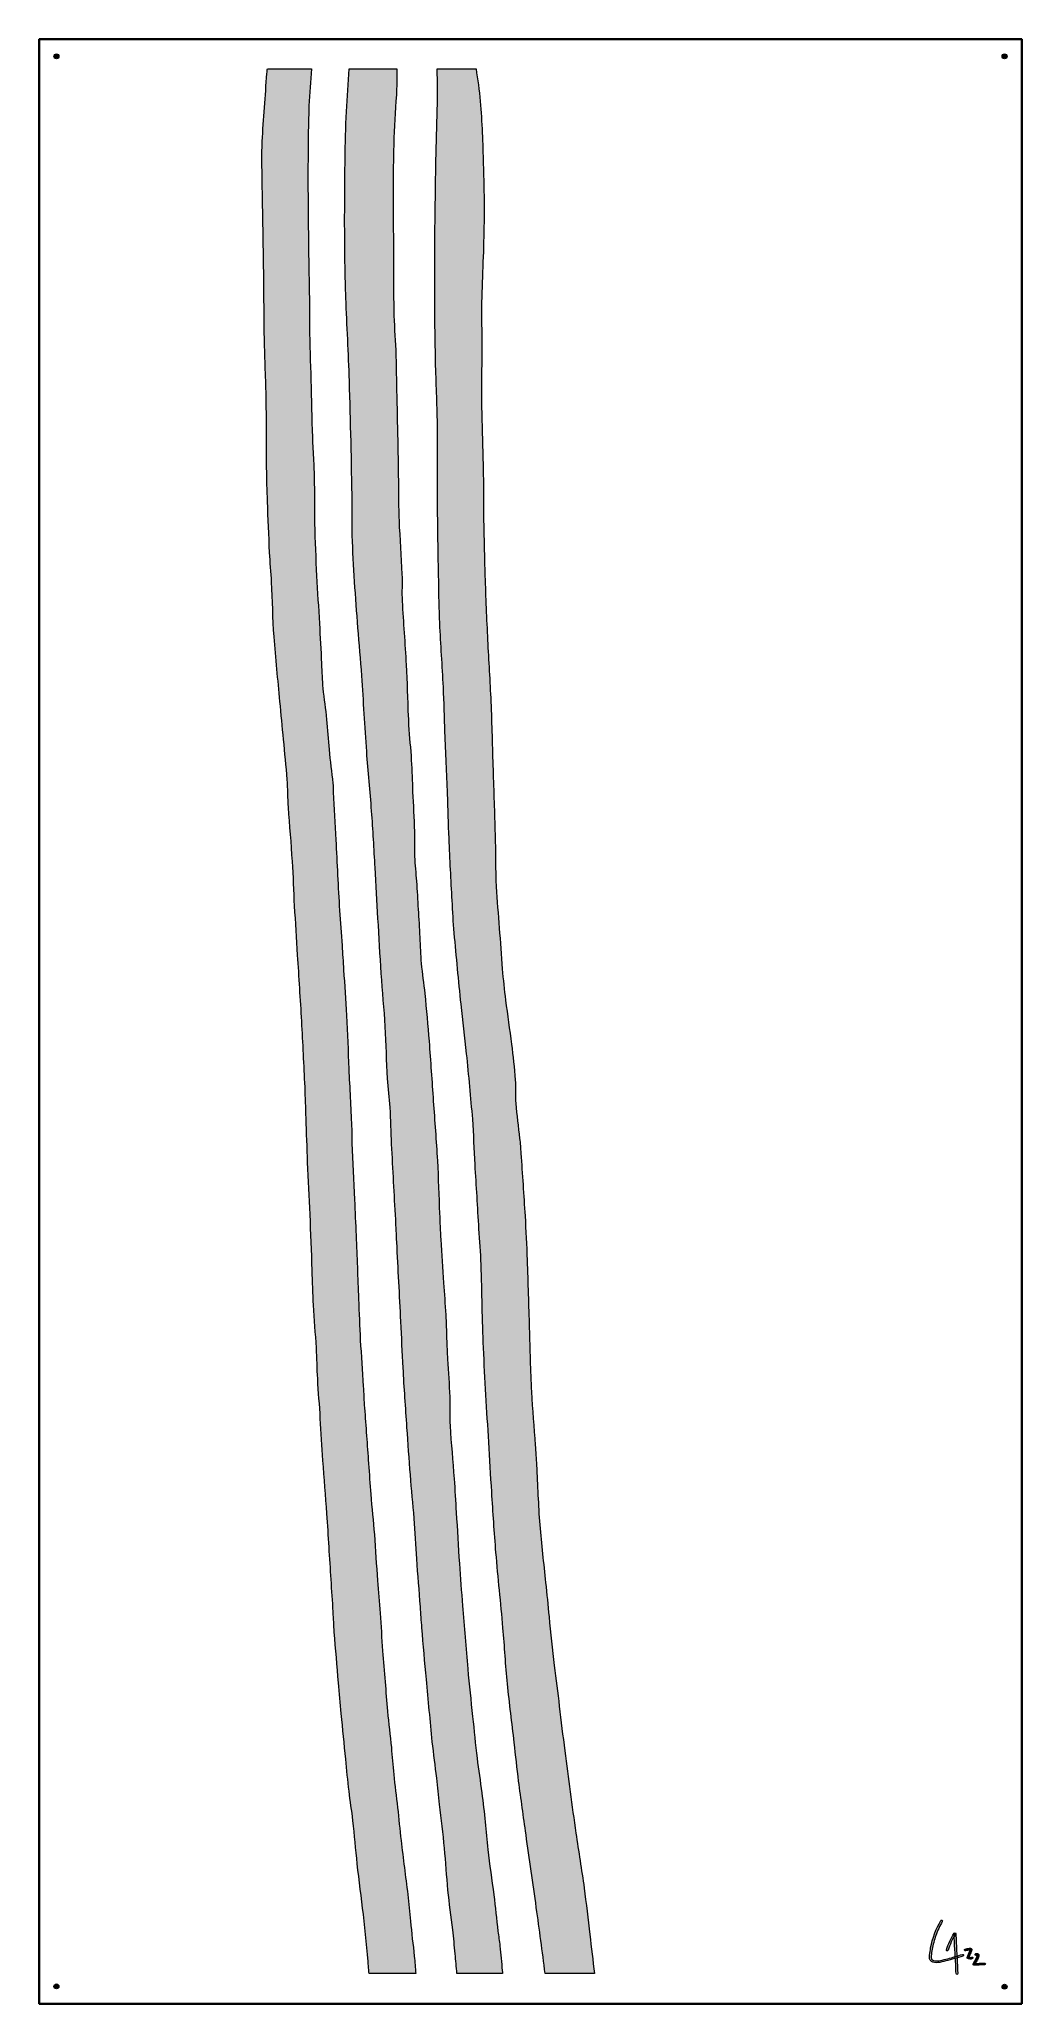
# Model space of a CAD drawing. Header units: millimetres. Extents: x 0 to 1000, y -2000 to 0.
import ezdxf

# ---------------------------------------------------------------- set-up
doc = ezdxf.new("R2010")
doc.units = ezdxf.units.MM
doc.header["$MEASUREMENT"] = 0
for name, color, linetype, lineweight in [('12-2022-044', 7, 'Continuous', 0), ('Bounding Box', 7, 'Continuous', 0), ('Screws', 7, 'Continuous', 0)]:
    doc.layers.add(name, color=color, linetype=linetype, lineweight=lineweight)

msp = doc.modelspace()

# ---------------------------------------------------------------- hatches: boundary and pattern name
at = {"layer": '12-2022-044', "true_color": 0x000000, "transparency": 33554687}
h = msp.add_hatch(color=18, dxfattribs=at)
h.dxf.hatch_style = 2
edge = h.paths.add_edge_path()
edge.add_spline(control_points=[(377.8, -1915.9), (376.8, -1906.8), (376.1, -1897.7), (375.1, -1888.6), (372.9, -1870.3), (370.4, -1852.1), (368.3, -1833.8), (366.9, -1822.6), (366, -1811.4), (364.8, -1800.2), (363.5, -1788.9), (362, -1777.7), (360.8, -1766.4), (359.8, -1757.3), (359.3, -1748.2), (358.4, -1739.1), (357.2, -1726.8), (355.6, -1714.5), (354.4, -1702.1), (353.5, -1692.1), (352.9, -1682.1), (352.1, -1672.1), (351.3, -1661.6), (350.2, -1651.2), (349.4, -1640.7), (348.5, -1627.9), (348, -1615), (347.1, -1602.2), (346.3, -1591.2), (345.1, -1580.1), (344.3, -1569.1), (343.1, -1553.5), (342.3, -1537.8), (341.1, -1522.2), (340.1, -1508.5), (338.6, -1494.9), (337.4, -1481.3), (336.6, -1470.8), (336, -1460.4), (335.2, -1449.9), (333.9, -1431), (332.4, -1412.2), (331.1, -1393.3), (330.5, -1385.9), (330.3, -1378.5), (329.8, -1371.2), (328.9, -1355.5), (327.7, -1340), (326.8, -1324.3), (326.1, -1310.4), (325.6, -1296.4), (325, -1282.4), (324.2, -1260.9), (323.4, -1239.3), (322.5, -1217.8), (322, -1205.6), (321.4, -1193.4), (320.9, -1181.2), (320, -1162), (319.1, -1142.8), (318.3, -1123.7), (318.1, -1118.1), (318.3, -1112.5), (318, -1106.9), (317.1, -1087.3), (316, -1067.7), (315.1, -1048.1), (314.3, -1029.9), (313.8, -1011.8), (312.8, -993.7), (312, -978.2), (310.8, -962.8), (309.8, -947.4), (309.3, -939.1), (308.7, -930.8), (308.2, -922.5), (307.3, -910.6), (306.3, -898.7), (305.6, -886.8), (304.3, -862.8), (303.1, -838.9), (301.9, -814.9), (301, -798.7), (300.1, -782.6), (299.2, -766.4), (299, -763.4), (299.3, -760.4), (299, -757.4), (297.7, -746), (296.1, -734.7), (295, -723.2), (294, -713), (293.6, -702.6), (292.5, -692.4), (291.5, -681.8), (289.7, -671.4), (288.7, -660.8), (287.9, -652.5), (287.7, -644), (287.3, -635.6), (286.6, -622), (286, -608.3), (285.2, -594.7), (284.3, -578.5), (283.1, -562.5), (282.3, -546.3), (281.4, -528.5), (280.7, -510.7), (280.2, -492.8), (279.9, -479.2), (280.2, -465.7), (280, -452.1), (279.9, -444.4), (279.6, -436.8), (279.2, -429.1), (278.9, -421.1), (278.3, -413.1), (278, -405.1), (277.4, -385.8), (277, -366.4), (276.5, -347.1), (276, -329), (275.4, -310.9), (275, -292.8), (274.8, -284), (275.1, -275.2), (275, -266.4), (274.7, -246), (274.2, -225.5), (274, -205.1), (273.7, -182.3), (273.5, -159.4), (273.5, -136.6), (273.6, -113.6), (273.7, -90.7), (274.5, -67.8), (274.9, -55.2), (276.2, -42.6), (277.2, -30), (277.2, -30), (232.2, -30), (232.2, -30), (232.1, -31.6), (231.9, -33.2), (231.8, -34.8), (230, -57.9), (228.2, -81), (227, -104.1), (226.3, -117.4), (226.7, -130.8), (226.9, -144.2), (227.1, -160.9), (227.6, -177.6), (227.8, -194.3), (228.1, -213.7), (228.4, -233.1), (228.6, -252.4), (228.8, -270), (228.8, -287.6), (229.2, -305.1), (229.6, -325.7), (230.6, -346.3), (231, -366.8), (231.4, -390), (231.2, -413.2), (231.4, -436.4), (231.6, -447.8), (231.9, -459.1), (232.3, -470.5), (233, -487.8), (233.6, -505.1), (234.5, -522.4), (234.9, -532.5), (236, -542.6), (236.5, -552.7), (237.4, -571.2), (237.7, -589.7), (239, -608.2), (240.6, -630.2), (243, -652.1), (245, -674.1), (246.2, -687), (247.4, -699.9), (248.7, -712.8), (249.9, -726.4), (251.4, -740), (252.4, -753.6), (253.1, -763), (253, -772.5), (253.6, -782), (254.9, -800.3), (256.6, -818.6), (257.7, -837), (258.7, -852), (259.1, -867.2), (259.9, -882.3), (260.9, -898.9), (262, -915.6), (263, -932.3), (264.4, -954.8), (265.9, -977.2), (267.2, -999.7), (268.4, -1022), (269.5, -1044.4), (270.5, -1066.7), (271, -1077.2), (271.2, -1087.7), (271.6, -1098.2), (272.1, -1113.3), (272.6, -1128.4), (273.2, -1143.5), (274, -1161.1), (275, -1178.7), (275.7, -1196.3), (276.5, -1215.2), (277.1, -1234.2), (277.8, -1253.2), (278.2, -1265), (278.5, -1276.9), (279.2, -1288.7), (280, -1303.2), (281.2, -1317.7), (282.1, -1332.3), (282.7, -1342.8), (282.8, -1353.3), (283.4, -1363.7), (284.2, -1377.2), (285.3, -1390.6), (286.1, -1404.1), (287, -1418.3), (287.7, -1432.6), (288.7, -1446.8), (289.9, -1464.9), (291.5, -1482.9), (292.8, -1501), (293.6, -1512.3), (294.3, -1523.7), (295, -1535.1), (296.4, -1557.1), (297.8, -1579.1), (299.2, -1601.1), (299.6, -1607.9), (299.8, -1614.8), (300.3, -1621.6), (301.7, -1638.8), (303.1, -1656), (304.5, -1673.2), (305.4, -1683.6), (306.4, -1694.1), (307.4, -1704.6), (308.9, -1720.1), (310.4, -1735.6), (311.9, -1751.1), (313, -1761.9), (314, -1772.7), (315.3, -1783.5), (316.4, -1793.5), (318.2, -1803.5), (319.3, -1813.5), (320.9, -1828.1), (322.1, -1842.8), (323.7, -1857.4), (325.6, -1874.6), (328, -1891.9), (329.9, -1909.1), (331.9, -1927.3), (333.7, -1945.4), (335.3, -1963.6), (335.4, -1965.5), (335.6, -1967.3), (335.7, -1969.2), (335.7, -1969.2), (383.3, -1969.2), (383.3, -1969.2), (382.9, -1963.3), (382.4, -1957.4), (381.8, -1951.5), (380.5, -1939.6), (379, -1927.8), (377.8, -1915.9)], knot_values=[0, 0, 0, 0, 1, 1, 1, 2, 2, 2, 3, 3, 3, 4, 4, 4, 5, 5, 5, 6, 6, 6, 7, 7, 7, 8, 8, 8, 9, 9, 9, 10, 10, 10, 11, 11, 11, 12, 12, 12, 13, 13, 13, 14, 14, 14, 15, 15, 15, 16, 16, 16, 17, 17, 17, 18, 18, 18, 19, 19, 19, 20, 20, 20, 21, 21, 21, 22, 22, 22, 23, 23, 23, 24, 24, 24, 25, 25, 25, 26, 26, 26, 27, 27, 27, 28, 28, 28, 29, 29, 29, 30, 30, 30, 31, 31, 31, 32, 32, 32, 33, 33, 33, 34, 34, 34, 35, 35, 35, 36, 36, 36, 37, 37, 37, 38, 38, 38, 39, 39, 39, 40, 40, 40, 41, 41, 41, 42, 42, 42, 43, 43, 43, 44, 44, 44, 45, 45, 45, 46, 46, 46, 47, 47, 47, 48, 48, 48, 49, 49, 49, 50, 50, 50, 51, 51, 51, 52, 52, 52, 53, 53, 53, 54, 54, 54, 55, 55, 55, 56, 56, 56, 57, 57, 57, 58, 58, 58, 59, 59, 59, 60, 60, 60, 61, 61, 61, 62, 62, 62, 63, 63, 63, 64, 64, 64, 65, 65, 65, 66, 66, 66, 67, 67, 67, 68, 68, 68, 69, 69, 69, 70, 70, 70, 71, 71, 71, 72, 72, 72, 73, 73, 73, 74, 74, 74, 75, 75, 75, 76, 76, 76, 77, 77, 77, 78, 78, 78, 79, 79, 79, 80, 80, 80, 81, 81, 81, 82, 82, 82, 83, 83, 83, 84, 84, 84, 85, 85, 85, 86, 86, 86, 87, 87, 87, 88, 88, 88, 89, 89, 89, 90, 90, 90, 91, 91, 91, 92, 92, 92, 93, 93, 93, 93], degree=3, periodic=0)
h = msp.add_hatch(color=18, dxfattribs=at)
h.dxf.hatch_style = 2
edge = h.paths.add_edge_path()
edge.add_spline(control_points=[(471.3, -1966.2), (470.5, -1957.8), (469.9, -1949.4), (469, -1941.1), (468.5, -1936), (467.5, -1931.1), (466.9, -1926.1), (465.4, -1913.8), (464.2, -1901.5), (462.7, -1889.2), (460.7, -1873.7), (458.4, -1858.3), (456.6, -1842.9), (455.4, -1833.6), (454.9, -1824.2), (454, -1814.9), (452.9, -1805), (451.8, -1795.1), (450.5, -1785.3), (449, -1773.5), (447.2, -1761.8), (445.7, -1750), (444, -1735.9), (442.6, -1721.7), (441.1, -1707.5), (439.4, -1691.3), (437.6, -1675.2), (436.2, -1659), (434.3, -1637.6), (432.6, -1616.1), (430.9, -1594.7), (429.7, -1580.4), (428.6, -1566.1), (427.7, -1551.7), (426.5, -1534.4), (425.5, -1517.1), (424.5, -1499.8), (423.7, -1488.4), (423.2, -1476.9), (422.3, -1465.5), (421, -1447.5), (419.3, -1429.6), (418.2, -1411.6), (417.6, -1401.8), (418.3, -1392), (417.9, -1382.2), (417.4, -1369.4), (416.3, -1356.6), (415.6, -1343.8), (415.2, -1336.9), (415, -1329.9), (414.7, -1322.9), (414.4, -1314.8), (414.2, -1306.7), (413.8, -1298.7), (413.1, -1287.8), (412.3, -1276.9), (411.6, -1266), (410.6, -1251.3), (409.7, -1236.6), (408.8, -1222), (408.2, -1213.1), (407.9, -1204.3), (407.5, -1195.5), (406.7, -1177.5), (406.3, -1159.6), (405.3, -1141.7), (404.1, -1121.4), (402.5, -1101.2), (401.1, -1081), (399.7, -1060.7), (398.4, -1040.4), (396.8, -1020.1), (395.6, -1003.9), (394.1, -987.7), (392.5, -971.5), (391.5, -961.3), (389.7, -951.1), (388.8, -940.9), (388, -932), (387.9, -923.1), (387.4, -914.2), (386.3, -895.2), (385.2, -876.2), (384, -857.2), (383.4, -848.8), (382.4, -840.4), (382.1, -832), (381.8, -823.5), (382.2, -815), (381.9, -806.5), (381.5, -793), (380.7, -779.5), (380.1, -766), (379.6, -755.4), (379.4, -744.7), (378.7, -734), (378, -722.1), (376.8, -710.2), (375.9, -698.4), (375.7, -695.3), (375.8, -692.2), (375.6, -689.1), (374.9, -671.7), (374.4, -654.3), (373.5, -636.8), (372.3, -615.2), (370.6, -593.6), (369.4, -571.9), (368.9, -562.8), (369.6, -553.7), (369.2, -544.7), (368.4, -526.4), (367, -508.2), (366.2, -490), (365.7, -480.4), (365.9, -470.8), (365.7, -461.2), (365.5, -445.8), (365.3, -430.3), (365, -414.9), (364.7, -397.8), (364.3, -380.7), (363.9, -363.6), (363.6, -347.9), (363.4, -332.2), (362.8, -316.5), (362.4, -303.1), (361.1, -289.8), (360.9, -276.4), (360.5, -258.1), (360.9, -239.8), (360.7, -221.6), (360.6, -202.9), (360.1, -184.2), (360.1, -165.5), (360.2, -143.8), (360.3, -122), (361, -100.3), (361.5, -83.7), (363.1, -67.1), (363.8, -50.4), (364.1, -43.6), (364.1, -36.8), (364.1, -30), (364.1, -30), (315.4, -30), (315.4, -30), (314.4, -44.5), (313.6, -58.9), (312.8, -73.4), (311.9, -89.8), (311.5, -106.1), (311.3, -122.5), (311, -147.9), (310.8, -173.4), (310.9, -198.8), (311, -220.3), (311.4, -241.7), (312.1, -263.2), (313.1, -291.4), (314.9, -319.6), (315.7, -347.8), (317, -389), (317.8, -430.3), (318.6, -471.5), (318.8, -482.7), (318.2, -494), (318.6, -505.3), (319.1, -520.9), (320, -536.6), (321, -552.2), (322, -567.9), (323.2, -583.5), (324.4, -599.2), (325.7, -615.5), (327.2, -631.8), (328.4, -648.1), (330.1, -673.8), (331.4, -699.5), (333.3, -725.2), (334.7, -745.4), (336.8, -765.5), (338.3, -785.7), (339.7, -804.9), (340.8, -824.1), (341.9, -843.3), (342.9, -860.5), (343.9, -877.8), (344.8, -895), (345.9, -913.7), (346.8, -932.4), (348.1, -951), (349.3, -969.1), (351.1, -987.1), (352.2, -1005.2), (353.3, -1022.9), (353.5, -1040.5), (354.5, -1058.1), (355, -1067.9), (356.6, -1077.7), (357.2, -1087.5), (358, -1100), (358.1, -1112.5), (358.7, -1124.9), (360, -1150.4), (361.4, -1175.9), (362.8, -1201.4), (363.2, -1209.1), (363.5, -1216.9), (363.9, -1224.6), (365.3, -1251.6), (366.8, -1278.5), (368.1, -1305.5), (368.9, -1321.1), (369.4, -1336.8), (370.4, -1352.5), (371.5, -1372.7), (372.9, -1392.9), (374.3, -1413.2), (375.4, -1429.3), (376.5, -1445.5), (377.8, -1461.6), (378.9, -1476.4), (380.5, -1491.1), (381.6, -1505.8), (382.6, -1519.5), (383.2, -1533.3), (384.2, -1547), (385.3, -1563.3), (386.8, -1579.7), (388, -1596), (388.6, -1603), (388.9, -1610), (389.5, -1617.1), (390.9, -1634.6), (392.5, -1652.2), (394.1, -1669.7), (396.1, -1690.9), (398, -1712.1), (400.1, -1733.2), (401.4, -1745.6), (403.2, -1758), (404.6, -1770.3), (405.7, -1779.2), (406.5, -1788.1), (407.5, -1797), (409.1, -1811.9), (411.1, -1826.7), (412.5, -1841.5), (413.9, -1855.7), (414.6, -1870), (416, -1884.2), (417.4, -1897.7), (419.3, -1911.2), (420.9, -1924.7), (421.8, -1932.9), (422.6, -1941.1), (423.4, -1949.2), (424, -1955.9), (424.6, -1962.5), (425.2, -1969.2), (425.2, -1969.2), (471.6, -1969.2), (471.6, -1969.2), (471.5, -1968.2), (471.4, -1967.2), (471.3, -1966.2)], knot_values=[0, 0, 0, 0, 1, 1, 1, 2, 2, 2, 3, 3, 3, 4, 4, 4, 5, 5, 5, 6, 6, 6, 7, 7, 7, 8, 8, 8, 9, 9, 9, 10, 10, 10, 11, 11, 11, 12, 12, 12, 13, 13, 13, 14, 14, 14, 15, 15, 15, 16, 16, 16, 17, 17, 17, 18, 18, 18, 19, 19, 19, 20, 20, 20, 21, 21, 21, 22, 22, 22, 23, 23, 23, 24, 24, 24, 25, 25, 25, 26, 26, 26, 27, 27, 27, 28, 28, 28, 29, 29, 29, 30, 30, 30, 31, 31, 31, 32, 32, 32, 33, 33, 33, 34, 34, 34, 35, 35, 35, 36, 36, 36, 37, 37, 37, 38, 38, 38, 39, 39, 39, 40, 40, 40, 41, 41, 41, 42, 42, 42, 43, 43, 43, 44, 44, 44, 45, 45, 45, 46, 46, 46, 47, 47, 47, 48, 48, 48, 49, 49, 49, 50, 50, 50, 51, 51, 51, 52, 52, 52, 53, 53, 53, 54, 54, 54, 55, 55, 55, 56, 56, 56, 57, 57, 57, 58, 58, 58, 59, 59, 59, 60, 60, 60, 61, 61, 61, 62, 62, 62, 63, 63, 63, 64, 64, 64, 65, 65, 65, 66, 66, 66, 67, 67, 67, 68, 68, 68, 69, 69, 69, 70, 70, 70, 71, 71, 71, 72, 72, 72, 73, 73, 73, 74, 74, 74, 75, 75, 75, 76, 76, 76, 77, 77, 77, 78, 78, 78, 79, 79, 79, 80, 80, 80, 81, 81, 81, 82, 82, 82, 83, 83, 83, 84, 84, 84, 85, 85, 85, 86, 86, 86, 87, 87, 87, 88, 88, 88, 89, 89, 89, 89], degree=3, periodic=0)
h = msp.add_hatch(color=18, dxfattribs=at)
h.dxf.hatch_style = 2
edge = h.paths.add_edge_path()
edge.add_spline(control_points=[(560.4, -1929.5), (558.5, -1913.7), (556.8, -1897.9), (554.7, -1882.1), (552.1, -1863.5), (549, -1844.9), (546.3, -1826.2), (544.2, -1812.2), (542.3, -1798.2), (540.4, -1784.1), (538.5, -1770.2), (536.7, -1756.3), (534.9, -1742.4), (533, -1727.2), (531.2, -1712.1), (529.4, -1696.9), (527.7, -1683.2), (525.9, -1669.4), (524.3, -1655.6), (522.4, -1639.1), (520.6, -1622.5), (518.9, -1605.9), (517.7, -1594.3), (516.7, -1582.7), (515.5, -1571.2), (513.5, -1551.6), (511, -1532), (509.5, -1512.4), (507.9, -1492.2), (507.3, -1472), (506.2, -1451.7), (505.8, -1444.9), (505.4, -1438), (504.9, -1431.2), (503.6, -1413.1), (501.9, -1395), (501, -1376.9), (499.9, -1355.3), (499.5, -1333.7), (498.8, -1312.1), (498.1, -1289), (497.5, -1265.9), (496.6, -1242.8), (496.1, -1227.8), (495.4, -1212.8), (494.5, -1197.9), (493.2, -1176.6), (491.7, -1155.4), (490.3, -1134.2), (489.9, -1129.1), (489.6, -1124), (489, -1119), (487.7, -1107.1), (486, -1095.3), (485.1, -1083.5), (484.4, -1075.5), (485.2, -1067.3), (484.5, -1059.3), (483.6, -1047.2), (482.2, -1035.1), (480.7, -1023.1), (478.8, -1008.2), (476.6, -993.3), (474.7, -978.3), (473.4, -967.7), (472.2, -957.1), (471.3, -946.4), (470.1, -932.6), (469.3, -918.7), (468.3, -904.8), (467.3, -890.8), (465.8, -876.7), (465.2, -862.7), (464.4, -844.9), (464.5, -827.1), (464, -809.3), (463.4, -787.5), (462.6, -765.6), (461.9, -743.8), (461.1, -720.7), (460.7, -697.6), (459.7, -674.5), (458.8, -653.5), (457.4, -632.6), (456.4, -611.6), (455.3, -589.9), (454.4, -568.1), (453.7, -546.3), (453.1, -526.6), (452.7, -506.8), (452.3, -487), (452.1, -470.1), (452.2, -453.2), (451.9, -436.2), (451.4, -413.2), (450.4, -390.1), (450.2, -367), (449.9, -347.5), (450.6, -327.9), (450.6, -308.4), (450.6, -296.6), (449.8, -284.7), (450.1, -272.9), (450.8, -245.5), (452.3, -218.1), (452.7, -190.6), (453.1, -169.5), (452.6, -148.4), (452, -127.3), (451.4, -105.8), (450.7, -84.4), (448.9, -63), (448, -51.9), (446.3, -41), (444.6, -30), (444.6, -30), (404.9, -30), (404.9, -30), (405.6, -43.8), (405.7, -57.7), (405.2, -71.6), (404, -105.8), (403.5, -140.1), (403, -174.3), (402.6, -204.7), (402.6, -235), (402.6, -265.4), (402.7, -286.4), (403, -307.4), (403.4, -328.3), (403.9, -349.5), (405, -370.6), (405.3, -391.8), (405.6, -417.2), (405.2, -442.6), (405.4, -468), (405.6, -495.8), (406.1, -523.5), (406.6, -551.2), (406.8, -565.6), (407, -580), (407.7, -594.3), (408.7, -616.1), (410.3, -637.9), (411.4, -659.7), (412.1, -675), (412.4, -690.3), (413, -705.6), (413.8, -726.5), (414.9, -747.4), (415.7, -768.3), (416.3, -783.4), (416.4, -798.6), (417.1, -813.7), (418, -834.8), (419.1, -855.8), (420.3, -876.8), (420.9, -887.8), (421.4, -898.9), (422.4, -909.9), (424.6, -934.1), (426.9, -958.3), (429.4, -982.4), (431.1, -999.2), (433.3, -1015.9), (435, -1032.7), (437.3, -1055), (439.4, -1077.2), (441.2, -1099.5), (442.4, -1114.8), (442.7, -1130.2), (443.6, -1145.5), (444.9, -1167.3), (446.3, -1189.1), (447.6, -1210.9), (448.4, -1223.1), (449.4, -1235.2), (449.8, -1247.4), (450.7, -1275.6), (451, -1303.9), (452.2, -1332.1), (453.6, -1364.2), (455.7, -1396.2), (457.5, -1428.2), (458.5, -1445.1), (459.5, -1462), (460.6, -1478.9), (461.9, -1499.5), (463.2, -1520.1), (464.9, -1540.6), (467.1, -1566.2), (469.8, -1591.8), (472, -1617.4), (473.7, -1636.3), (474.7, -1655.3), (476.6, -1674.3), (478.6, -1694.2), (481.2, -1714.1), (483.5, -1734), (485, -1747.1), (486.3, -1760.3), (488, -1773.4), (490.4, -1791.5), (492.9, -1809.6), (495.5, -1827.8), (499, -1852.5), (502.6, -1877.2), (506, -1902), (509, -1924.4), (512.2, -1946.8), (514.9, -1969.2), (514.9, -1969.2), (565.2, -1969.2), (565.2, -1969.2), (563.7, -1956), (561.9, -1942.7), (560.4, -1929.5)], knot_values=[0, 0, 0, 0, 1, 1, 1, 2, 2, 2, 3, 3, 3, 4, 4, 4, 5, 5, 5, 6, 6, 6, 7, 7, 7, 8, 8, 8, 9, 9, 9, 10, 10, 10, 11, 11, 11, 12, 12, 12, 13, 13, 13, 14, 14, 14, 15, 15, 15, 16, 16, 16, 17, 17, 17, 18, 18, 18, 19, 19, 19, 20, 20, 20, 21, 21, 21, 22, 22, 22, 23, 23, 23, 24, 24, 24, 25, 25, 25, 26, 26, 26, 27, 27, 27, 28, 28, 28, 29, 29, 29, 30, 30, 30, 31, 31, 31, 32, 32, 32, 33, 33, 33, 34, 34, 34, 35, 35, 35, 36, 36, 36, 37, 37, 37, 38, 38, 38, 39, 39, 39, 40, 40, 40, 41, 41, 41, 42, 42, 42, 43, 43, 43, 44, 44, 44, 45, 45, 45, 46, 46, 46, 47, 47, 47, 48, 48, 48, 49, 49, 49, 50, 50, 50, 51, 51, 51, 52, 52, 52, 53, 53, 53, 54, 54, 54, 55, 55, 55, 56, 56, 56, 57, 57, 57, 58, 58, 58, 59, 59, 59, 60, 60, 60, 61, 61, 61, 62, 62, 62, 63, 63, 63, 64, 64, 64, 65, 65, 65, 66, 66, 66, 67, 67, 67, 68, 68, 68, 69, 69, 69, 70, 70, 70, 71, 71, 71, 72, 72, 72, 72], degree=3, periodic=0)
h = msp.add_hatch(color=18, dxfattribs=at)
h.dxf.hatch_style = 2
edge = h.paths.add_edge_path()
edge.add_spline(control_points=[(917.7, -1915.2), (912.8, -1923.8), (909.3, -1933.2), (907.4, -1943), (907, -1945.4), (906.6, -1947.9), (906.3, -1950.4), (906.2, -1951.6), (906, -1952.9), (906.3, -1954.1), (906.6, -1955.2), (907.3, -1956.1), (908.2, -1956.8), (910.1, -1958.2), (912.7, -1958.3), (914.9, -1958.1), (917.6, -1957.8), (920.2, -1957.1), (922.8, -1956.4), (928.6, -1954.9), (934.5, -1953.2), (940.2, -1951.4), (941.3, -1951), (940.8, -1949.3), (939.7, -1949.7), (934.8, -1951.3), (929.8, -1952.7), (924.8, -1954.1), (922.3, -1954.7), (919.8, -1955.4), (917.3, -1955.9), (915.1, -1956.4), (912.6, -1956.7), (910.4, -1956), (909.6, -1955.7), (908.8, -1955.2), (908.3, -1954.4), (907.8, -1953.5), (907.9, -1952.4), (908, -1951.4), (908.2, -1949), (908.5, -1946.7), (909, -1944.4), (909.8, -1939.7), (911.1, -1935.1), (912.6, -1930.6), (914.4, -1925.6), (916.6, -1920.7), (919.3, -1916.1), (919.8, -1915.1), (918.3, -1914.2), (917.7, -1915.2), (917.7, -1915.2), (917.7, -1915.2), (917.7, -1915.2)], knot_values=[0, 0, 0, 0, 1, 1, 1, 2, 2, 2, 3, 3, 3, 4, 4, 4, 5, 5, 5, 6, 6, 6, 7, 7, 7, 8, 8, 8, 9, 9, 9, 10, 10, 10, 11, 11, 11, 12, 12, 12, 13, 13, 13, 14, 14, 14, 15, 15, 15, 16, 16, 16, 17, 17, 17, 18, 18, 18, 18], degree=3, periodic=0)
h = msp.add_hatch(color=18, dxfattribs=at)
h.dxf.hatch_style = 2
edge = h.paths.add_edge_path()
edge.add_spline(control_points=[(925.1, -1945.5), (927.2, -1939.8), (929.4, -1934.1), (932.9, -1929.1), (932.4, -1928.9), (931.8, -1928.8), (931.3, -1928.6), (931.8, -1939.2), (932.3, -1949.7), (932.9, -1960.2), (933, -1963.2), (933.2, -1966.2), (933.3, -1969.2), (933.4, -1970.3), (935.1, -1970.3), (935.1, -1969.2), (934.6, -1958.7), (934, -1948.1), (933.5, -1937.6), (933.4, -1934.6), (933.2, -1931.6), (933.1, -1928.6), (933, -1927.7), (931.9, -1927.5), (931.4, -1928.2), (927.8, -1933.3), (925.5, -1939.2), (923.4, -1945), (923.2, -1945.5), (923.6, -1946), (924, -1946.1), (924.5, -1946.2), (924.9, -1945.9), (925.1, -1945.5), (925.1, -1945.5), (925.1, -1945.5), (925.1, -1945.5)], knot_values=[0, 0, 0, 0, 1, 1, 1, 2, 2, 2, 3, 3, 3, 4, 4, 4, 5, 5, 5, 6, 6, 6, 7, 7, 7, 8, 8, 8, 9, 9, 9, 10, 10, 10, 11, 11, 11, 12, 12, 12, 12], degree=3, periodic=0)
h = msp.add_hatch(color=18, dxfattribs=at)
h.dxf.hatch_style = 2
edge = h.paths.add_edge_path()
edge.add_spline(control_points=[(943, -1946), (944.2, -1945.8), (945.4, -1945.5), (946.6, -1945.3), (946.9, -1945.2), (947.2, -1945.2), (947.4, -1945.1), (947.7, -1945), (947.5, -1945.1), (947.5, -1945), (947.5, -1945.2), (947.4, -1945.6), (947.3, -1945.9), (946.4, -1948.2), (945.4, -1950.5), (944.5, -1952.7), (944.4, -1953), (944.5, -1953.4), (944.7, -1953.6), (946.2, -1954.8), (948.4, -1955.1), (950.1, -1954), (951.1, -1953.5), (950.2, -1951.9), (949.2, -1952.5), (948.2, -1953.1), (946.9, -1953.1), (945.9, -1952.4), (946, -1952.6), (946.1, -1952.9), (946.2, -1953.2), (946.7, -1951.9), (947.3, -1950.5), (947.8, -1949.2), (948.1, -1948.4), (948.4, -1947.7), (948.7, -1947), (948.9, -1946.5), (949.2, -1946), (949.2, -1945.3), (949.3, -1944.8), (949.2, -1944.2), (948.8, -1943.8), (948.2, -1943.3), (947.6, -1943.3), (946.9, -1943.4), (945.4, -1943.7), (944, -1944), (942.6, -1944.3), (941.5, -1944.6), (941.9, -1946.3), (943, -1946), (943, -1946), (943, -1946), (943, -1946)], knot_values=[0, 0, 0, 0, 1, 1, 1, 2, 2, 2, 3, 3, 3, 4, 4, 4, 5, 5, 5, 6, 6, 6, 7, 7, 7, 8, 8, 8, 9, 9, 9, 10, 10, 10, 11, 11, 11, 12, 12, 12, 13, 13, 13, 14, 14, 14, 15, 15, 15, 16, 16, 16, 17, 17, 17, 18, 18, 18, 18], degree=3, periodic=0)
h = msp.add_hatch(color=18, dxfattribs=at)
h.dxf.hatch_style = 2
edge = h.paths.add_edge_path()
edge.add_spline(control_points=[(954.4, -1950.3), (954.4, -1950.4), (954.3, -1950.4), (954.3, -1950.4), (954.3, -1950.4), (954.4, -1950.4), (954.3, -1950.4), (954.4, -1950.4), (954.4, -1950.4), (954.5, -1950.4), (954.7, -1950.5), (954.8, -1950.7), (954.9, -1950.9), (954.9, -1951.8), (954.2, -1952.7), (953.8, -1953.5), (952.8, -1955.5), (951.8, -1957.5), (950.7, -1959.4), (950.4, -1960), (950.8, -1960.8), (951.5, -1960.8), (955.1, -1960.6), (958.7, -1960.5), (962.3, -1960.3), (963.4, -1960.2), (963.4, -1958.4), (962.3, -1958.5), (958.7, -1958.7), (955.1, -1958.9), (951.5, -1959), (951.8, -1959.4), (952, -1959.9), (952.3, -1960.3), (952.9, -1959), (953.6, -1957.7), (954.3, -1956.4), (955, -1955.1), (955.7, -1953.9), (956.3, -1952.5), (956.8, -1951.3), (956.8, -1949.9), (955.7, -1949.1), (954.8, -1948.4), (953.5, -1948.5), (952.9, -1949.4), (952.6, -1949.8), (952.8, -1950.4), (953.2, -1950.7), (953.6, -1950.9), (954.1, -1950.7), (954.4, -1950.3), (954.4, -1950.3), (954.4, -1950.3), (954.4, -1950.3)], knot_values=[0, 0, 0, 0, 1, 1, 1, 2, 2, 2, 3, 3, 3, 4, 4, 4, 5, 5, 5, 6, 6, 6, 7, 7, 7, 8, 8, 8, 9, 9, 9, 10, 10, 10, 11, 11, 11, 12, 12, 12, 13, 13, 13, 14, 14, 14, 15, 15, 15, 16, 16, 16, 17, 17, 17, 18, 18, 18, 18], degree=3, periodic=0)
at = {"layer": 'Screws', "true_color": 0x000000, "transparency": 33554687}
h = msp.add_hatch(color=18, dxfattribs=at)
h.dxf.hatch_style = 2
edge = h.paths.add_edge_path()
edge.add_ellipse((17.5, -17.4), major_axis=(2.56, 0), ratio=0.965517, start_angle=0, end_angle=360)
h = msp.add_hatch(color=18, dxfattribs=at)
h.dxf.hatch_style = 2
edge = h.paths.add_edge_path()
edge.add_ellipse((982.7, -17.4), major_axis=(2.56, 0), ratio=0.965517, start_angle=0, end_angle=360)
h = msp.add_hatch(color=18, dxfattribs=at)
h.dxf.hatch_style = 2
edge = h.paths.add_edge_path()
edge.add_ellipse((17.4, -1982.3), major_axis=(2.56, 0), ratio=0.965517, start_angle=0, end_angle=360)
h = msp.add_hatch(color=18, dxfattribs=at)
h.dxf.hatch_style = 2
edge = h.paths.add_edge_path()
edge.add_ellipse((982.7, -1982.6), major_axis=(2.56, 0), ratio=0.965517, start_angle=0, end_angle=360)

# ---------------------------------------------------------------- linework, layer by layer
at = {"layer": '12-2022-044'}
for points, knots in [([(377.8, -1915.9), (376.8, -1906.8), (376.1, -1897.7), (375.1, -1888.6), (372.9, -1870.3), (370.4, -1852.1), (368.3, -1833.8), (366.9, -1822.6), (366, -1811.4), (364.8, -1800.2), (363.5, -1788.9), (362, -1777.7), (360.8, -1766.4), (359.8, -1757.3), (359.3, -1748.2), (358.4, -1739.1), (357.2, -1726.8), (355.6, -1714.5), (354.4, -1702.1), (353.5, -1692.1), (352.9, -1682.1), (352.1, -1672.1), (351.3, -1661.6), (350.2, -1651.2), (349.4, -1640.7), (348.5, -1627.9), (348, -1615), (347.1, -1602.2), (346.3, -1591.2), (345.1, -1580.1), (344.3, -1569.1), (343.1, -1553.5), (342.3, -1537.8), (341.1, -1522.2), (340.1, -1508.5), (338.6, -1494.9), (337.4, -1481.3), (336.6, -1470.8), (336, -1460.4), (335.2, -1449.9), (333.9, -1431), (332.4, -1412.2), (331.1, -1393.3), (330.5, -1385.9), (330.3, -1378.5), (329.8, -1371.2), (328.9, -1355.5), (327.7, -1340), (326.8, -1324.3), (326.1, -1310.4), (325.6, -1296.4), (325, -1282.4), (324.2, -1260.9), (323.4, -1239.3), (322.5, -1217.8), (322, -1205.6), (321.4, -1193.4), (320.9, -1181.2), (320, -1162), (319.1, -1142.8), (318.3, -1123.7), (318.1, -1118.1), (318.3, -1112.5), (318, -1106.9), (317.1, -1087.3), (316, -1067.7), (315.1, -1048.1), (314.3, -1029.9), (313.8, -1011.8), (312.8, -993.7), (312, -978.2), (310.8, -962.8), (309.8, -947.4), (309.3, -939.1), (308.7, -930.8), (308.2, -922.5), (307.3, -910.6), (306.3, -898.7), (305.6, -886.8), (304.3, -862.8), (303.1, -838.9), (301.9, -814.9), (301, -798.7), (300.1, -782.6), (299.2, -766.4), (299, -763.4), (299.3, -760.4), (299, -757.4), (297.7, -746), (296.1, -734.7), (295, -723.2), (294, -713), (293.6, -702.6), (292.5, -692.4), (291.5, -681.8), (289.7, -671.4), (288.7, -660.8), (287.9, -652.5), (287.7, -644), (287.3, -635.6), (286.6, -622), (286, -608.3), (285.2, -594.7), (284.3, -578.5), (283.1, -562.5), (282.3, -546.3), (281.4, -528.5), (280.7, -510.7), (280.2, -492.8), (279.9, -479.2), (280.2, -465.7), (280, -452.1), (279.9, -444.4), (279.6, -436.8), (279.2, -429.1), (278.9, -421.1), (278.3, -413.1), (278, -405.1), (277.4, -385.8), (277, -366.4), (276.5, -347.1), (276, -329), (275.4, -310.9), (275, -292.8), (274.8, -284), (275.1, -275.2), (275, -266.4), (274.7, -246), (274.2, -225.5), (274, -205.1), (273.7, -182.3), (273.5, -159.4), (273.5, -136.6), (273.6, -113.6), (273.7, -90.7), (274.5, -67.8), (274.9, -55.2), (276.2, -42.6), (277.2, -30), (277.2, -30), (232.2, -30), (232.2, -30), (232.1, -31.6), (231.9, -33.2), (231.8, -34.8), (230, -57.9), (228.2, -81), (227, -104.1), (226.3, -117.4), (226.7, -130.8), (226.9, -144.2), (227.1, -160.9), (227.6, -177.6), (227.8, -194.3), (228.1, -213.7), (228.4, -233.1), (228.6, -252.4), (228.8, -270), (228.8, -287.6), (229.2, -305.1), (229.6, -325.7), (230.6, -346.3), (231, -366.8), (231.4, -390), (231.2, -413.2), (231.4, -436.4), (231.6, -447.8), (231.9, -459.1), (232.3, -470.5), (233, -487.8), (233.6, -505.1), (234.5, -522.4), (234.9, -532.5), (236, -542.6), (236.5, -552.7), (237.4, -571.2), (237.7, -589.7), (239, -608.2), (240.6, -630.2), (243, -652.1), (245, -674.1), (246.2, -687), (247.4, -699.9), (248.7, -712.8), (249.9, -726.4), (251.4, -740), (252.4, -753.6), (253.1, -763), (253, -772.5), (253.6, -782), (254.9, -800.3), (256.6, -818.6), (257.7, -837), (258.7, -852), (259.1, -867.2), (259.9, -882.3), (260.9, -898.9), (262, -915.6), (263, -932.3), (264.4, -954.8), (265.9, -977.2), (267.2, -999.7), (268.4, -1022), (269.5, -1044.4), (270.5, -1066.7), (271, -1077.2), (271.2, -1087.7), (271.6, -1098.2), (272.1, -1113.3), (272.6, -1128.4), (273.2, -1143.5), (274, -1161.1), (275, -1178.7), (275.7, -1196.3), (276.5, -1215.2), (277.1, -1234.2), (277.8, -1253.2), (278.2, -1265), (278.5, -1276.9), (279.2, -1288.7), (280, -1303.2), (281.2, -1317.7), (282.1, -1332.3), (282.7, -1342.8), (282.8, -1353.3), (283.4, -1363.7), (284.2, -1377.2), (285.3, -1390.6), (286.1, -1404.1), (287, -1418.3), (287.7, -1432.6), (288.7, -1446.8), (289.9, -1464.9), (291.5, -1482.9), (292.8, -1501), (293.6, -1512.3), (294.3, -1523.7), (295, -1535.1), (296.4, -1557.1), (297.8, -1579.1), (299.2, -1601.1), (299.6, -1607.9), (299.8, -1614.8), (300.3, -1621.6), (301.7, -1638.8), (303.1, -1656), (304.5, -1673.2), (305.4, -1683.6), (306.4, -1694.1), (307.4, -1704.6), (308.9, -1720.1), (310.4, -1735.6), (311.9, -1751.1), (313, -1761.9), (314, -1772.7), (315.3, -1783.5), (316.4, -1793.5), (318.2, -1803.5), (319.3, -1813.5), (320.9, -1828.1), (322.1, -1842.8), (323.7, -1857.4), (325.6, -1874.6), (328, -1891.9), (329.9, -1909.1), (331.9, -1927.3), (333.7, -1945.4), (335.3, -1963.6), (335.4, -1965.5), (335.6, -1967.3), (335.7, -1969.2), (335.7, -1969.2), (383.3, -1969.2), (383.3, -1969.2), (382.9, -1963.3), (382.4, -1957.4), (381.8, -1951.5), (380.5, -1939.6), (379, -1927.8), (377.8, -1915.9)], [0, 0, 0, 0, 1, 1, 1, 2, 2, 2, 3, 3, 3, 4, 4, 4, 5, 5, 5, 6, 6, 6, 7, 7, 7, 8, 8, 8, 9, 9, 9, 10, 10, 10, 11, 11, 11, 12, 12, 12, 13, 13, 13, 14, 14, 14, 15, 15, 15, 16, 16, 16, 17, 17, 17, 18, 18, 18, 19, 19, 19, 20, 20, 20, 21, 21, 21, 22, 22, 22, 23, 23, 23, 24, 24, 24, 25, 25, 25, 26, 26, 26, 27, 27, 27, 28, 28, 28, 29, 29, 29, 30, 30, 30, 31, 31, 31, 32, 32, 32, 33, 33, 33, 34, 34, 34, 35, 35, 35, 36, 36, 36, 37, 37, 37, 38, 38, 38, 39, 39, 39, 40, 40, 40, 41, 41, 41, 42, 42, 42, 43, 43, 43, 44, 44, 44, 45, 45, 45, 46, 46, 46, 47, 47, 47, 48, 48, 48, 49, 49, 49, 50, 50, 50, 51, 51, 51, 52, 52, 52, 53, 53, 53, 54, 54, 54, 55, 55, 55, 56, 56, 56, 57, 57, 57, 58, 58, 58, 59, 59, 59, 60, 60, 60, 61, 61, 61, 62, 62, 62, 63, 63, 63, 64, 64, 64, 65, 65, 65, 66, 66, 66, 67, 67, 67, 68, 68, 68, 69, 69, 69, 70, 70, 70, 71, 71, 71, 72, 72, 72, 73, 73, 73, 74, 74, 74, 75, 75, 75, 76, 76, 76, 77, 77, 77, 78, 78, 78, 79, 79, 79, 80, 80, 80, 81, 81, 81, 82, 82, 82, 83, 83, 83, 84, 84, 84, 85, 85, 85, 86, 86, 86, 87, 87, 87, 88, 88, 88, 89, 89, 89, 90, 90, 90, 91, 91, 91, 92, 92, 92, 93, 93, 93, 93]), ([(471.3, -1966.2), (470.5, -1957.8), (469.9, -1949.4), (469, -1941.1), (468.5, -1936), (467.5, -1931.1), (466.9, -1926.1), (465.4, -1913.8), (464.2, -1901.5), (462.7, -1889.2), (460.7, -1873.7), (458.4, -1858.3), (456.6, -1842.9), (455.4, -1833.6), (454.9, -1824.2), (454, -1814.9), (452.9, -1805), (451.8, -1795.1), (450.5, -1785.3), (449, -1773.5), (447.2, -1761.8), (445.7, -1750), (444, -1735.9), (442.6, -1721.7), (441.1, -1707.5), (439.4, -1691.3), (437.6, -1675.2), (436.2, -1659), (434.3, -1637.6), (432.6, -1616.1), (430.9, -1594.7), (429.7, -1580.4), (428.6, -1566.1), (427.7, -1551.7), (426.5, -1534.4), (425.5, -1517.1), (424.5, -1499.8), (423.7, -1488.4), (423.2, -1476.9), (422.3, -1465.5), (421, -1447.5), (419.3, -1429.6), (418.2, -1411.6), (417.6, -1401.8), (418.3, -1392), (417.9, -1382.2), (417.4, -1369.4), (416.3, -1356.6), (415.6, -1343.8), (415.2, -1336.9), (415, -1329.9), (414.7, -1322.9), (414.4, -1314.8), (414.2, -1306.7), (413.8, -1298.7), (413.1, -1287.8), (412.3, -1276.9), (411.6, -1266), (410.6, -1251.3), (409.7, -1236.6), (408.8, -1222), (408.2, -1213.1), (407.9, -1204.3), (407.5, -1195.5), (406.7, -1177.5), (406.3, -1159.6), (405.3, -1141.7), (404.1, -1121.4), (402.5, -1101.2), (401.1, -1081), (399.7, -1060.7), (398.4, -1040.4), (396.8, -1020.1), (395.6, -1003.9), (394.1, -987.7), (392.5, -971.5), (391.5, -961.3), (389.7, -951.1), (388.8, -940.9), (388, -932), (387.9, -923.1), (387.4, -914.2), (386.3, -895.2), (385.2, -876.2), (384, -857.2), (383.4, -848.8), (382.4, -840.4), (382.1, -832), (381.8, -823.5), (382.2, -815), (381.9, -806.5), (381.5, -793), (380.7, -779.5), (380.1, -766), (379.6, -755.4), (379.4, -744.7), (378.7, -734), (378, -722.1), (376.8, -710.2), (375.9, -698.4), (375.7, -695.3), (375.8, -692.2), (375.6, -689.1), (374.9, -671.7), (374.4, -654.3), (373.5, -636.8), (372.3, -615.2), (370.6, -593.6), (369.4, -571.9), (368.9, -562.8), (369.6, -553.7), (369.2, -544.7), (368.4, -526.4), (367, -508.2), (366.2, -490), (365.7, -480.4), (365.9, -470.8), (365.7, -461.2), (365.5, -445.8), (365.3, -430.3), (365, -414.9), (364.7, -397.8), (364.3, -380.7), (363.9, -363.6), (363.6, -347.9), (363.4, -332.2), (362.8, -316.5), (362.4, -303.1), (361.1, -289.8), (360.9, -276.4), (360.5, -258.1), (360.9, -239.8), (360.7, -221.6), (360.6, -202.9), (360.1, -184.2), (360.1, -165.5), (360.2, -143.8), (360.3, -122), (361, -100.3), (361.5, -83.7), (363.1, -67.1), (363.8, -50.4), (364.1, -43.6), (364.1, -36.8), (364.1, -30), (364.1, -30), (315.4, -30), (315.4, -30), (314.4, -44.5), (313.6, -58.9), (312.8, -73.4), (311.9, -89.8), (311.5, -106.1), (311.3, -122.5), (311, -147.9), (310.8, -173.4), (310.9, -198.8), (311, -220.3), (311.4, -241.7), (312.1, -263.2), (313.1, -291.4), (314.9, -319.6), (315.7, -347.8), (317, -389), (317.8, -430.3), (318.6, -471.5), (318.8, -482.7), (318.2, -494), (318.6, -505.3), (319.1, -520.9), (320, -536.6), (321, -552.2), (322, -567.9), (323.2, -583.5), (324.4, -599.2), (325.7, -615.5), (327.2, -631.8), (328.4, -648.1), (330.1, -673.8), (331.4, -699.5), (333.3, -725.2), (334.7, -745.4), (336.8, -765.5), (338.3, -785.7), (339.7, -804.9), (340.8, -824.1), (341.9, -843.3), (342.9, -860.5), (343.9, -877.8), (344.8, -895), (345.9, -913.7), (346.8, -932.4), (348.1, -951), (349.3, -969.1), (351.1, -987.1), (352.2, -1005.2), (353.3, -1022.9), (353.5, -1040.5), (354.5, -1058.1), (355, -1067.9), (356.6, -1077.7), (357.2, -1087.5), (358, -1100), (358.1, -1112.5), (358.7, -1124.9), (360, -1150.4), (361.4, -1175.9), (362.8, -1201.4), (363.2, -1209.1), (363.5, -1216.9), (363.9, -1224.6), (365.3, -1251.6), (366.8, -1278.5), (368.1, -1305.5), (368.9, -1321.1), (369.4, -1336.8), (370.4, -1352.5), (371.5, -1372.7), (372.9, -1392.9), (374.3, -1413.2), (375.4, -1429.3), (376.5, -1445.5), (377.8, -1461.6), (378.9, -1476.4), (380.5, -1491.1), (381.6, -1505.8), (382.6, -1519.5), (383.2, -1533.3), (384.2, -1547), (385.3, -1563.3), (386.8, -1579.7), (388, -1596), (388.6, -1603), (388.9, -1610), (389.5, -1617.1), (390.9, -1634.6), (392.5, -1652.2), (394.1, -1669.7), (396.1, -1690.9), (398, -1712.1), (400.1, -1733.2), (401.4, -1745.6), (403.2, -1758), (404.6, -1770.3), (405.7, -1779.2), (406.5, -1788.1), (407.5, -1797), (409.1, -1811.9), (411.1, -1826.7), (412.5, -1841.5), (413.9, -1855.7), (414.6, -1870), (416, -1884.2), (417.4, -1897.7), (419.3, -1911.2), (420.9, -1924.7), (421.8, -1932.9), (422.6, -1941.1), (423.4, -1949.2), (424, -1955.9), (424.6, -1962.5), (425.2, -1969.2), (425.2, -1969.2), (471.6, -1969.2), (471.6, -1969.2), (471.5, -1968.2), (471.4, -1967.2), (471.3, -1966.2)], [0, 0, 0, 0, 1, 1, 1, 2, 2, 2, 3, 3, 3, 4, 4, 4, 5, 5, 5, 6, 6, 6, 7, 7, 7, 8, 8, 8, 9, 9, 9, 10, 10, 10, 11, 11, 11, 12, 12, 12, 13, 13, 13, 14, 14, 14, 15, 15, 15, 16, 16, 16, 17, 17, 17, 18, 18, 18, 19, 19, 19, 20, 20, 20, 21, 21, 21, 22, 22, 22, 23, 23, 23, 24, 24, 24, 25, 25, 25, 26, 26, 26, 27, 27, 27, 28, 28, 28, 29, 29, 29, 30, 30, 30, 31, 31, 31, 32, 32, 32, 33, 33, 33, 34, 34, 34, 35, 35, 35, 36, 36, 36, 37, 37, 37, 38, 38, 38, 39, 39, 39, 40, 40, 40, 41, 41, 41, 42, 42, 42, 43, 43, 43, 44, 44, 44, 45, 45, 45, 46, 46, 46, 47, 47, 47, 48, 48, 48, 49, 49, 49, 50, 50, 50, 51, 51, 51, 52, 52, 52, 53, 53, 53, 54, 54, 54, 55, 55, 55, 56, 56, 56, 57, 57, 57, 58, 58, 58, 59, 59, 59, 60, 60, 60, 61, 61, 61, 62, 62, 62, 63, 63, 63, 64, 64, 64, 65, 65, 65, 66, 66, 66, 67, 67, 67, 68, 68, 68, 69, 69, 69, 70, 70, 70, 71, 71, 71, 72, 72, 72, 73, 73, 73, 74, 74, 74, 75, 75, 75, 76, 76, 76, 77, 77, 77, 78, 78, 78, 79, 79, 79, 80, 80, 80, 81, 81, 81, 82, 82, 82, 83, 83, 83, 84, 84, 84, 85, 85, 85, 86, 86, 86, 87, 87, 87, 88, 88, 88, 89, 89, 89, 89]), ([(560.4, -1929.5), (558.5, -1913.7), (556.8, -1897.9), (554.7, -1882.1), (552.1, -1863.5), (549, -1844.9), (546.3, -1826.2), (544.2, -1812.2), (542.3, -1798.2), (540.4, -1784.1), (538.5, -1770.2), (536.7, -1756.3), (534.9, -1742.4), (533, -1727.2), (531.2, -1712.1), (529.4, -1696.9), (527.7, -1683.2), (525.9, -1669.4), (524.3, -1655.6), (522.4, -1639.1), (520.6, -1622.5), (518.9, -1605.9), (517.7, -1594.3), (516.7, -1582.7), (515.5, -1571.2), (513.5, -1551.6), (511, -1532), (509.5, -1512.4), (507.9, -1492.2), (507.3, -1472), (506.2, -1451.7), (505.8, -1444.9), (505.4, -1438), (504.9, -1431.2), (503.6, -1413.1), (501.9, -1395), (501, -1376.9), (499.9, -1355.3), (499.5, -1333.7), (498.8, -1312.1), (498.1, -1289), (497.5, -1265.9), (496.6, -1242.8), (496.1, -1227.8), (495.4, -1212.8), (494.5, -1197.9), (493.2, -1176.6), (491.7, -1155.4), (490.3, -1134.2), (489.9, -1129.1), (489.6, -1124), (489, -1119), (487.7, -1107.1), (486, -1095.3), (485.1, -1083.5), (484.4, -1075.5), (485.2, -1067.3), (484.5, -1059.3), (483.6, -1047.2), (482.2, -1035.1), (480.7, -1023.1), (478.8, -1008.2), (476.6, -993.3), (474.7, -978.3), (473.4, -967.7), (472.2, -957.1), (471.3, -946.4), (470.1, -932.6), (469.3, -918.7), (468.3, -904.8), (467.3, -890.8), (465.8, -876.7), (465.2, -862.7), (464.4, -844.9), (464.5, -827.1), (464, -809.3), (463.4, -787.5), (462.6, -765.6), (461.9, -743.8), (461.1, -720.7), (460.7, -697.6), (459.7, -674.5), (458.8, -653.5), (457.4, -632.6), (456.4, -611.6), (455.3, -589.9), (454.4, -568.1), (453.7, -546.3), (453.1, -526.6), (452.7, -506.8), (452.3, -487), (452.1, -470.1), (452.2, -453.2), (451.9, -436.2), (451.4, -413.2), (450.4, -390.1), (450.2, -367), (449.9, -347.5), (450.6, -327.9), (450.6, -308.4), (450.6, -296.6), (449.8, -284.7), (450.1, -272.9), (450.8, -245.5), (452.3, -218.1), (452.7, -190.6), (453.1, -169.5), (452.6, -148.4), (452, -127.3), (451.4, -105.8), (450.7, -84.4), (448.9, -63), (448, -51.9), (446.3, -41), (444.6, -30), (444.6, -30), (404.9, -30), (404.9, -30), (405.6, -43.8), (405.7, -57.7), (405.2, -71.6), (404, -105.8), (403.5, -140.1), (403, -174.3), (402.6, -204.7), (402.6, -235), (402.6, -265.4), (402.7, -286.4), (403, -307.4), (403.4, -328.3), (403.9, -349.5), (405, -370.6), (405.3, -391.8), (405.6, -417.2), (405.2, -442.6), (405.4, -468), (405.6, -495.8), (406.1, -523.5), (406.6, -551.2), (406.8, -565.6), (407, -580), (407.7, -594.3), (408.7, -616.1), (410.3, -637.9), (411.4, -659.7), (412.1, -675), (412.4, -690.3), (413, -705.6), (413.8, -726.5), (414.9, -747.4), (415.7, -768.3), (416.3, -783.4), (416.4, -798.6), (417.1, -813.7), (418, -834.8), (419.1, -855.8), (420.3, -876.8), (420.9, -887.8), (421.4, -898.9), (422.4, -909.9), (424.6, -934.1), (426.9, -958.3), (429.4, -982.4), (431.1, -999.2), (433.3, -1015.9), (435, -1032.7), (437.3, -1055), (439.4, -1077.2), (441.2, -1099.5), (442.4, -1114.8), (442.7, -1130.2), (443.6, -1145.5), (444.9, -1167.3), (446.3, -1189.1), (447.6, -1210.9), (448.4, -1223.1), (449.4, -1235.2), (449.8, -1247.4), (450.7, -1275.6), (451, -1303.9), (452.2, -1332.1), (453.6, -1364.2), (455.7, -1396.2), (457.5, -1428.2), (458.5, -1445.1), (459.5, -1462), (460.6, -1478.9), (461.9, -1499.5), (463.2, -1520.1), (464.9, -1540.6), (467.1, -1566.2), (469.8, -1591.8), (472, -1617.4), (473.7, -1636.3), (474.7, -1655.3), (476.6, -1674.3), (478.6, -1694.2), (481.2, -1714.1), (483.5, -1734), (485, -1747.1), (486.3, -1760.3), (488, -1773.4), (490.4, -1791.5), (492.9, -1809.6), (495.5, -1827.8), (499, -1852.5), (502.6, -1877.2), (506, -1902), (509, -1924.4), (512.2, -1946.8), (514.9, -1969.2), (514.9, -1969.2), (565.2, -1969.2), (565.2, -1969.2), (563.7, -1956), (561.9, -1942.7), (560.4, -1929.5)], [0, 0, 0, 0, 1, 1, 1, 2, 2, 2, 3, 3, 3, 4, 4, 4, 5, 5, 5, 6, 6, 6, 7, 7, 7, 8, 8, 8, 9, 9, 9, 10, 10, 10, 11, 11, 11, 12, 12, 12, 13, 13, 13, 14, 14, 14, 15, 15, 15, 16, 16, 16, 17, 17, 17, 18, 18, 18, 19, 19, 19, 20, 20, 20, 21, 21, 21, 22, 22, 22, 23, 23, 23, 24, 24, 24, 25, 25, 25, 26, 26, 26, 27, 27, 27, 28, 28, 28, 29, 29, 29, 30, 30, 30, 31, 31, 31, 32, 32, 32, 33, 33, 33, 34, 34, 34, 35, 35, 35, 36, 36, 36, 37, 37, 37, 38, 38, 38, 39, 39, 39, 40, 40, 40, 41, 41, 41, 42, 42, 42, 43, 43, 43, 44, 44, 44, 45, 45, 45, 46, 46, 46, 47, 47, 47, 48, 48, 48, 49, 49, 49, 50, 50, 50, 51, 51, 51, 52, 52, 52, 53, 53, 53, 54, 54, 54, 55, 55, 55, 56, 56, 56, 57, 57, 57, 58, 58, 58, 59, 59, 59, 60, 60, 60, 61, 61, 61, 62, 62, 62, 63, 63, 63, 64, 64, 64, 65, 65, 65, 66, 66, 66, 67, 67, 67, 68, 68, 68, 69, 69, 69, 70, 70, 70, 71, 71, 71, 72, 72, 72, 72]), ([(917.7, -1915.2), (912.8, -1923.8), (909.3, -1933.2), (907.4, -1943), (907, -1945.4), (906.6, -1947.9), (906.3, -1950.4), (906.2, -1951.6), (906, -1952.9), (906.3, -1954.1), (906.6, -1955.2), (907.3, -1956.1), (908.2, -1956.8), (910.1, -1958.2), (912.7, -1958.3), (914.9, -1958.1), (917.6, -1957.8), (920.2, -1957.1), (922.8, -1956.4), (928.6, -1954.9), (934.5, -1953.2), (940.2, -1951.4), (941.3, -1951), (940.8, -1949.3), (939.7, -1949.7), (934.8, -1951.3), (929.8, -1952.7), (924.8, -1954.1), (922.3, -1954.7), (919.8, -1955.4), (917.3, -1955.9), (915.1, -1956.4), (912.6, -1956.7), (910.4, -1956), (909.6, -1955.7), (908.8, -1955.2), (908.3, -1954.4), (907.8, -1953.5), (907.9, -1952.4), (908, -1951.4), (908.2, -1949), (908.5, -1946.7), (909, -1944.4), (909.8, -1939.7), (911.1, -1935.1), (912.6, -1930.6), (914.4, -1925.6), (916.6, -1920.7), (919.3, -1916.1), (919.8, -1915.1), (918.3, -1914.2), (917.7, -1915.2), (917.7, -1915.2), (917.7, -1915.2), (917.7, -1915.2)], [0, 0, 0, 0, 1, 1, 1, 2, 2, 2, 3, 3, 3, 4, 4, 4, 5, 5, 5, 6, 6, 6, 7, 7, 7, 8, 8, 8, 9, 9, 9, 10, 10, 10, 11, 11, 11, 12, 12, 12, 13, 13, 13, 14, 14, 14, 15, 15, 15, 16, 16, 16, 17, 17, 17, 18, 18, 18, 18]), ([(925.1, -1945.5), (927.2, -1939.8), (929.4, -1934.1), (932.9, -1929.1), (932.4, -1928.9), (931.8, -1928.8), (931.3, -1928.6), (931.8, -1939.2), (932.3, -1949.7), (932.9, -1960.2), (933, -1963.2), (933.2, -1966.2), (933.3, -1969.2), (933.4, -1970.3), (935.1, -1970.3), (935.1, -1969.2), (934.6, -1958.7), (934, -1948.1), (933.5, -1937.6), (933.4, -1934.6), (933.2, -1931.6), (933.1, -1928.6), (933, -1927.7), (931.9, -1927.5), (931.4, -1928.2), (927.8, -1933.3), (925.5, -1939.2), (923.4, -1945), (923.2, -1945.5), (923.6, -1946), (924, -1946.1), (924.5, -1946.2), (924.9, -1945.9), (925.1, -1945.5), (925.1, -1945.5), (925.1, -1945.5), (925.1, -1945.5)], [0, 0, 0, 0, 1, 1, 1, 2, 2, 2, 3, 3, 3, 4, 4, 4, 5, 5, 5, 6, 6, 6, 7, 7, 7, 8, 8, 8, 9, 9, 9, 10, 10, 10, 11, 11, 11, 12, 12, 12, 12]), ([(943, -1946), (944.2, -1945.8), (945.4, -1945.5), (946.6, -1945.3), (946.9, -1945.2), (947.2, -1945.2), (947.4, -1945.1), (947.7, -1945), (947.5, -1945.1), (947.5, -1945), (947.5, -1945.2), (947.4, -1945.6), (947.3, -1945.9), (946.4, -1948.2), (945.4, -1950.5), (944.5, -1952.7), (944.4, -1953), (944.5, -1953.4), (944.7, -1953.6), (946.2, -1954.8), (948.4, -1955.1), (950.1, -1954), (951.1, -1953.5), (950.2, -1951.9), (949.2, -1952.5), (948.2, -1953.1), (946.9, -1953.1), (945.9, -1952.4), (946, -1952.6), (946.1, -1952.9), (946.2, -1953.2), (946.7, -1951.9), (947.3, -1950.5), (947.8, -1949.2), (948.1, -1948.4), (948.4, -1947.7), (948.7, -1947), (948.9, -1946.5), (949.2, -1946), (949.2, -1945.3), (949.3, -1944.8), (949.2, -1944.2), (948.8, -1943.8), (948.2, -1943.3), (947.6, -1943.3), (946.9, -1943.4), (945.4, -1943.7), (944, -1944), (942.6, -1944.3), (941.5, -1944.6), (941.9, -1946.3), (943, -1946), (943, -1946), (943, -1946), (943, -1946)], [0, 0, 0, 0, 1, 1, 1, 2, 2, 2, 3, 3, 3, 4, 4, 4, 5, 5, 5, 6, 6, 6, 7, 7, 7, 8, 8, 8, 9, 9, 9, 10, 10, 10, 11, 11, 11, 12, 12, 12, 13, 13, 13, 14, 14, 14, 15, 15, 15, 16, 16, 16, 17, 17, 17, 18, 18, 18, 18]), ([(954.4, -1950.3), (954.4, -1950.4), (954.3, -1950.4), (954.3, -1950.4), (954.3, -1950.4), (954.4, -1950.4), (954.3, -1950.4), (954.4, -1950.4), (954.4, -1950.4), (954.5, -1950.4), (954.7, -1950.5), (954.8, -1950.7), (954.9, -1950.9), (954.9, -1951.8), (954.2, -1952.7), (953.8, -1953.5), (952.8, -1955.5), (951.8, -1957.5), (950.7, -1959.4), (950.4, -1960), (950.8, -1960.8), (951.5, -1960.8), (955.1, -1960.6), (958.7, -1960.5), (962.3, -1960.3), (963.4, -1960.2), (963.4, -1958.4), (962.3, -1958.5), (958.7, -1958.7), (955.1, -1958.9), (951.5, -1959), (951.8, -1959.4), (952, -1959.9), (952.3, -1960.3), (952.9, -1959), (953.6, -1957.7), (954.3, -1956.4), (955, -1955.1), (955.7, -1953.9), (956.3, -1952.5), (956.8, -1951.3), (956.8, -1949.9), (955.7, -1949.1), (954.8, -1948.4), (953.5, -1948.5), (952.9, -1949.4), (952.6, -1949.8), (952.8, -1950.4), (953.2, -1950.7), (953.6, -1950.9), (954.1, -1950.7), (954.4, -1950.3), (954.4, -1950.3), (954.4, -1950.3), (954.4, -1950.3)], [0, 0, 0, 0, 1, 1, 1, 2, 2, 2, 3, 3, 3, 4, 4, 4, 5, 5, 5, 6, 6, 6, 7, 7, 7, 8, 8, 8, 9, 9, 9, 10, 10, 10, 11, 11, 11, 12, 12, 12, 13, 13, 13, 14, 14, 14, 15, 15, 15, 16, 16, 16, 17, 17, 17, 18, 18, 18, 18])]:
    msp.add_open_spline(points, degree=3, knots=knots, dxfattribs=at)
at = {"layer": 'Bounding Box', "color": 250, "lineweight": 35, "true_color": 0x231f20}
msp.add_lwpolyline([(1000.1, -1999.9), (0, -1999.9), (0, 0), (1000.1, 0)], close=True, dxfattribs=at)
at = {"layer": 'Screws'}
for centre in [(17.5, -17.4), (982.7, -17.4), (17.4, -1982.3), (982.7, -1982.6)]:
    msp.add_ellipse(centre, major_axis=(2.56, 0), ratio=0.965517, dxfattribs=at)

doc.saveas('drawing.dxf')
